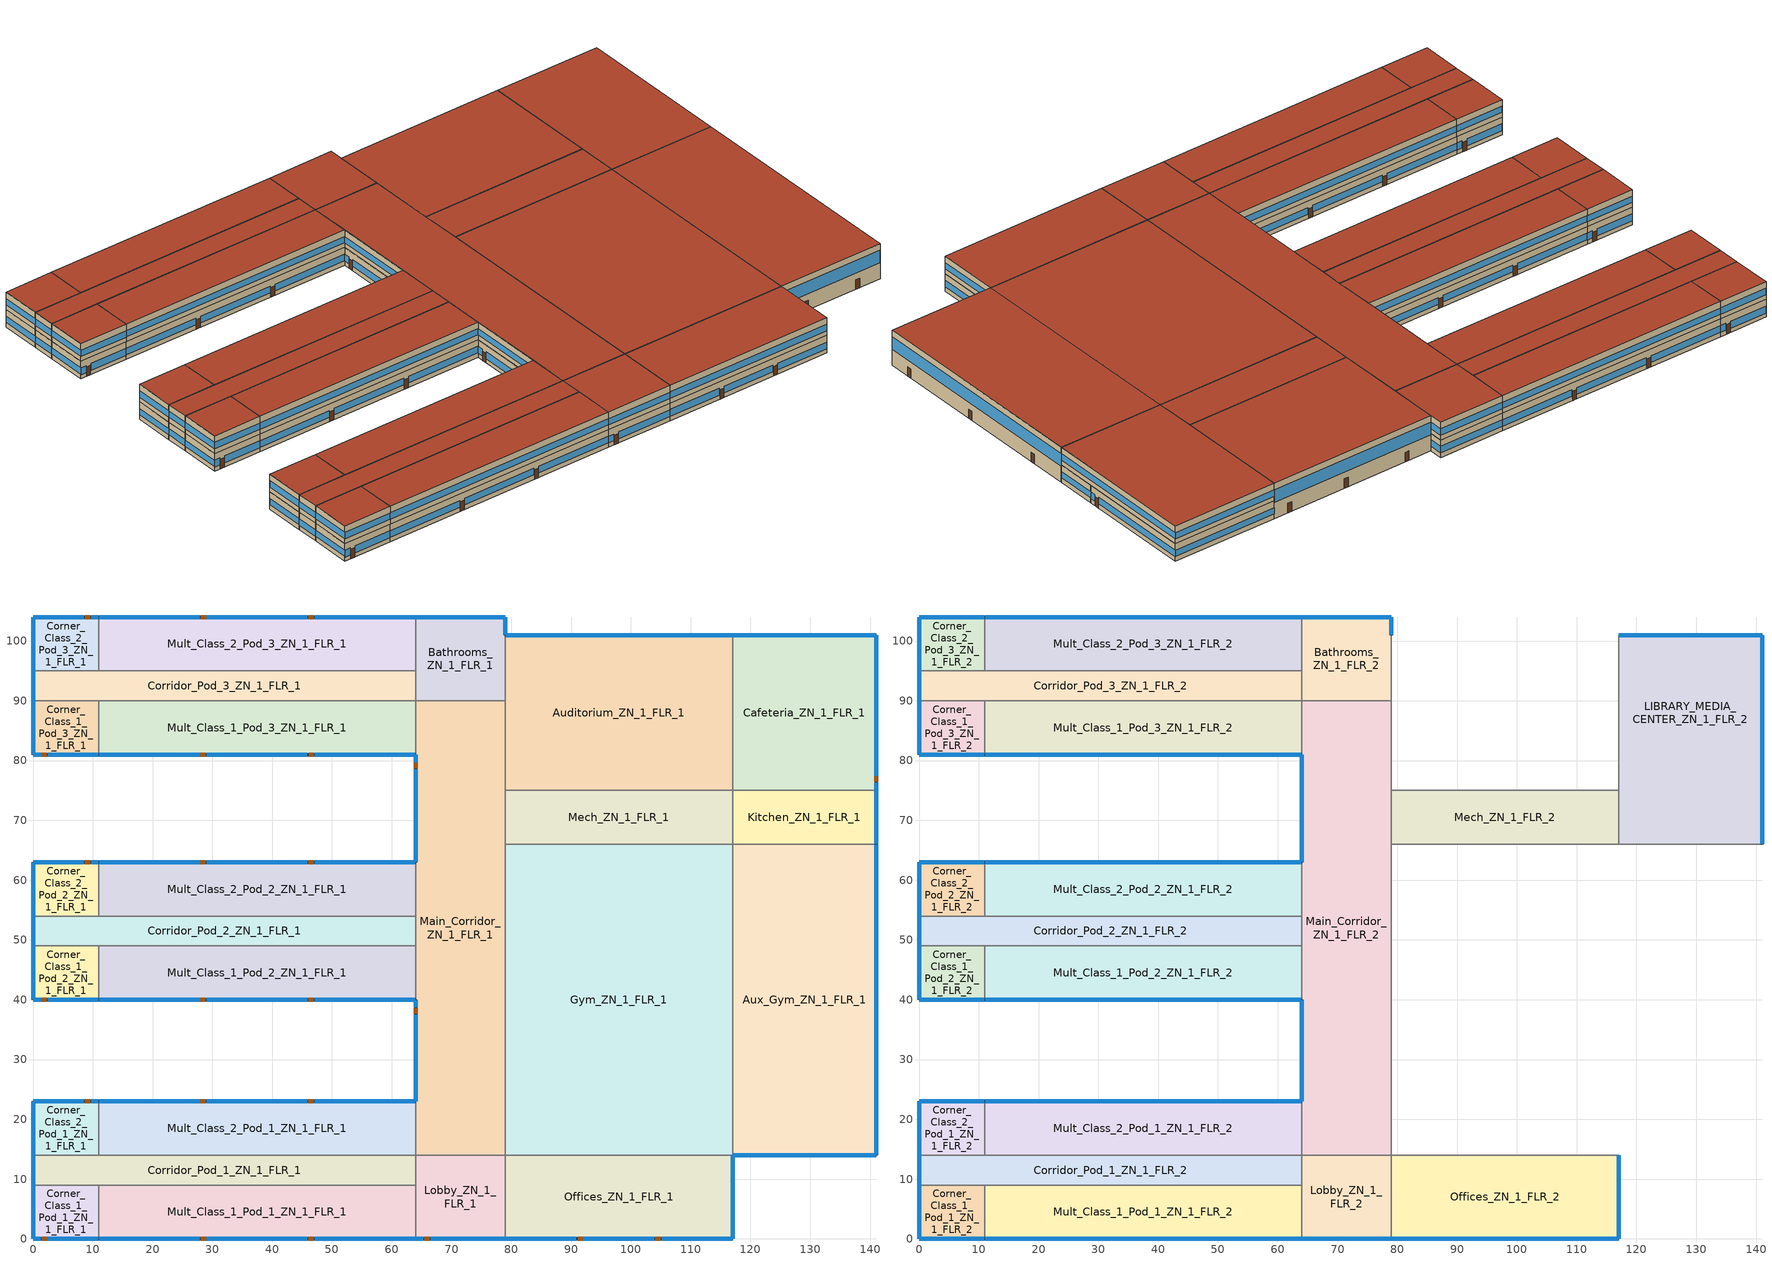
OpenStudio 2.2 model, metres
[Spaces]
Kitchen_ZN_1_FLR_1
 floor ground: 141,75 141,66 117,66 117,75 z0
 wall outside: 141,66 141,75 z0:4
 wall to Cafeteria_ZN_1_FLR_1: 141,75 117,75 z0:4
 wall to Aux_Gym_ZN_1_FLR_1: 117,66 141,66 z0:4
 wall to Mech_ZN_1_FLR_1: 117,75 117,66 z0:4
 window: 141,66.05 141,74.95 z1.1:2.52
Gym_ZN_1_FLR_1
 floor ground: 117,66 117,14 79,14 79,66 z0
 wall to Aux_Gym_ZN_1_FLR_1: 117,14 117,66 z4:8; 117,14 117,66 z0:4
 wall to Main_Corridor_ZN_1_FLR_1: 79,66 79,14 z0:4
 wall to Offices_ZN_1_FLR_1: 79,14 117,14 z0:4
 wall to Offices_ZN_1_FLR_2: 79,14 117,14 z4:8
 wall to Mech_ZN_1_FLR_2: 117,66 79,66 z4:8
 wall to Mech_ZN_1_FLR_1: 117,66 79,66 z0:4
 wall to Main_Corridor_ZN_1_FLR_2: 79,66 79,14 z4:8
 roof outside: 117,14 117,66 79,66 79,14 z8
Offices_ZN_1_FLR_1
 floor ground: 117,14 117,0 79,0 79,14 z0
 wall outside: 79,0 117,0 117,14 z0:4
 wall to Lobby_ZN_1_FLR_1: 79,14 79,0 z0:4
 window: 79.05,0 90.87,0 / 92.09,0 103.91,0 / 105.13,0 116.95,0 z1:2.5; 117,0.05 117,13.95 z1.1:2.51
 door: 91.08,0 91.99,0 / 104.08,0 104.99,0 z0:2.13
Auditorium_ZN_1_FLR_1
 floor ground: 117,101 117,75 79,75 79,101 z0
 wall outside: 117,101 79,101 z0:8
 wall to LIBRARY_MEDIA_CENTER_ZN_1_FLR_2: 117,75 117,101 z4:8
 wall to Main_Corridor_ZN_1_FLR_1: 79,90 79,75 z0:4
 wall to Cafeteria_ZN_1_FLR_1: 117,75 117,101 z0:4
 wall to Bathrooms_ZN_1_FLR_2: 79,101 79,90 z4:8
 wall to Bathrooms_ZN_1_FLR_1: 79,101 79,90 z0:4
 wall to Main_Corridor_ZN_1_FLR_2: 79,90 79,75 z4:8
 wall to Mech_ZN_1_FLR_2: 79,75 117,75 z4:8
 wall to Mech_ZN_1_FLR_1: 79,75 117,75 z0:4
 window: 116.95,101 79.05,101 z3.7:6.5
 door: 113.7,101 112.78,101 / 100,101 99.09,101 / 85.25,101 84.33,101 z0:2.13
 roof outside: 117,75 117,101 79,101 79,75 z8
Mult_Class_2_Pod_2_ZN_1_FLR_1
 floor ground: 64,63 64,54 11,54 11,63 z0
 wall outside: 64,63 11,63 z0:4
 wall to Corner_Class_2_Pod_2_ZN_1_FLR_1: 11,63 11,54 z0:4
 wall to Corridor_Pod_2_ZN_1_FLR_1: 11,54 64,54 z0:4
 wall to Main_Corridor_ZN_1_FLR_1: 64,54 64,63 z0:4
 window: 63.95,63 47.13,63 / 45.91,63 29.09,63 / 27.87,63 11.05,63 z1.03:2.5
 door: 46.97,63 46.06,63 / 28.89,63 27.98,63 z0:2.13
Aux_Gym_ZN_1_FLR_1
 floor ground: 141,66 141,14 117,14 117,66 z0
 wall outside: 117,14 141,14 141,66 z0:8
 wall to LIBRARY_MEDIA_CENTER_ZN_1_FLR_2: 141,66 117,66 z4:8
 window: 141,14.05 141,65.95 z3.7:6.5; 117.05,14 140.95,14 z3.69:6.51
 door: 122.72,14 123.64,14 / 135.15,14 136.06,14 / 141,18.84 141,19.75 / 141,37.53 141,38.44 / 141,56.72 141,57.64 z0:2.13
 roof outside: 141,14 141,66 117,66 117,14 z8
Cafeteria_ZN_1_FLR_1
 floor ground: 141,101 141,75 117,75 117,101 z0
 wall outside: 141,75 141,101 117,101 z0:4
 window: 141,75.05 141,76.27 / 141,77.49 141,100.95 z1.03:2.51; 140.95,101 117.05,101 z1.1:2.51
 door: 141,76.45 141,77.36 z0:2.13
Corner_Class_2_Pod_3_ZN_1_FLR_1
 floor ground: 11,104 11,95 0,95 0,104 z0
 wall outside: 11,104 0,104 0,95 z0:4
 wall to Corridor_Pod_3_ZN_1_FLR_1: 0,95 11,95 z0:4
 wall to Mult_Class_2_Pod_3_ZN_1_FLR_1: 11,95 11,104 z0:4
 window: 0,103.95 0,95.05 z1.1:2.52; 10.95,104 9.73,104 / 8.51,104 0.05,104 z0.92:2.51
 door: 9.55,104 8.64,104 z0:2.13
Mult_Class_1_Pod_1_ZN_1_FLR_1
 floor ground: 64,9 64,0 11,0 11,9 z0
 wall outside: 11,0 64,0 z0:4
 wall to Lobby_ZN_1_FLR_1: 64,0 64,9 z0:4
 wall to Corner_Class_1_Pod_1_ZN_1_FLR_1: 11,9 11,0 z0:4
 wall to Corridor_Pod_1_ZN_1_FLR_1: 64,9 11,9 z0:4
 window: 11.05,0 27.87,0 / 29.09,0 45.91,0 / 47.13,0 63.95,0 z1.03:2.5
 door: 28.05,0 28.96,0 / 46.08,0 46.99,0 z0:2.13
Corner_Class_1_Pod_1_ZN_1_FLR_1
 floor ground: 11,9 11,0 0,0 0,9 z0
 wall outside: 0,9 0,0 11,0 z0:4
 wall to Corridor_Pod_1_ZN_1_FLR_1: 11,9 0,9 z0:4
 window: 0.05,0 1.27,0 / 2.49,0 10.95,0 z0.92:2.51; 0,8.95 0,0.05 z1.1:2.52
 door: 1.46,0 2.37,0 z0:2.13
Corner_Class_1_Pod_2_ZN_1_FLR_1
 floor ground: 11,49 11,40 0,40 0,49 z0
 wall outside: 0,49 0,40 11,40 z0:4
 wall to Mult_Class_1_Pod_2_ZN_1_FLR_1: 11,40 11,49 z0:4
 wall to Corridor_Pod_2_ZN_1_FLR_1: 11,49 0,49 z0:4
 window: 0.05,40 1.27,40 / 2.49,40 10.95,40 z0.92:2.51; 0,48.95 0,40.05 z1.1:2.52
 door: 1.41,40 2.32,40 z0:2.13
Corridor_Pod_2_ZN_1_FLR_1
 floor ground: 64,54 64,49 0,49 0,54 z0
 wall outside: 0,54 0,49 z0:4
 wall to Corner_Class_2_Pod_2_ZN_1_FLR_1: 11,54 0,54 z0:4
 wall to Main_Corridor_ZN_1_FLR_1: 64,49 64,54 z0:4
 wall to Mult_Class_1_Pod_2_ZN_1_FLR_1: 11,49 64,49 z0:4
 window: 0,53.95 0,49.05 z1.1:2.53
Corridor_Pod_1_ZN_1_FLR_1
 floor ground: 64,14 64,9 0,9 0,14 z0
 wall outside: 0,14 0,9 z0:4
 wall to Mult_Class_2_Pod_1_ZN_1_FLR_1: 64,14 11,14 z0:4
 wall to Corner_Class_2_Pod_1_ZN_1_FLR_1: 11,14 0,14 z0:4
 wall to Lobby_ZN_1_FLR_1: 64,9 64,14 z0:4
 window: 0,13.95 0,9.05 z1.1:2.53
Main_Corridor_ZN_1_FLR_1
 floor ground: 79,90 79,14 64,14 64,90 z0
 wall outside: 64,81 64,63 / 64,40 64,23 z0:4
 wall to Mult_Class_2_Pod_1_ZN_1_FLR_1: 64,23 64,14 z0:4
 wall to Lobby_ZN_1_FLR_1: 64,14 79,14 z0:4
 wall to Mult_Class_1_Pod_3_ZN_1_FLR_1: 64,90 64,81 z0:4
 wall to Mech_ZN_1_FLR_1: 79,66 79,75 z0:4
 wall to Mult_Class_1_Pod_2_ZN_1_FLR_1: 64,49 64,40 z0:4
 wall to Bathrooms_ZN_1_FLR_1: 79,90 64,90 z0:4
 window: 64,80.95 64,79.73 / 64,78.51 64,63.05 z1:2.51; 64,39.95 64,38.73 / 64,37.51 64,23.05 z0.99:2.51
 door: 64,79.62 64,78.7 / 64,38.55 64,37.63 z0:2.13
Bathrooms_ZN_1_FLR_1
 floor ground: 79,104 79,90 64,90 64,104 z0
 wall outside: 79,101 79,104 64,104 z0:4
 wall to Corridor_Pod_3_ZN_1_FLR_1: 64,95 64,90 z0:4
 wall to Mult_Class_2_Pod_3_ZN_1_FLR_1: 64,104 64,95 z0:4
 window: 78.95,104 64.05,104 z1.1:2.51; 79,101.05 79,103.95 z1.1:2.55
Corridor_Pod_3_ZN_1_FLR_1
 floor ground: 64,95 64,90 0,90 0,95 z0
 wall outside: 0,95 0,90 z0:4
 wall to Mult_Class_1_Pod_3_ZN_1_FLR_1: 11,90 64,90 z0:4
 wall to Corner_Class_1_Pod_3_ZN_1_FLR_1: 0,90 11,90 z0:4
 wall to Mult_Class_2_Pod_3_ZN_1_FLR_1: 64,95 11,95 z0:4
 window: 0,94.95 0,90.05 z1.1:2.53
Mult_Class_1_Pod_3_ZN_1_FLR_1
 floor ground: 64,90 64,81 11,81 11,90 z0
 wall outside: 11,81 64,81 z0:4
 wall to Corner_Class_1_Pod_3_ZN_1_FLR_1: 11,90 11,81 z0:4
 window: 11.05,81 27.87,81 / 29.09,81 45.91,81 / 47.13,81 63.95,81 z1.03:2.5
 door: 28.01,81 28.93,81 / 46.08,81 47,81 z0:2.13
Mult_Class_2_Pod_1_ZN_1_FLR_1
 floor ground: 64,23 64,14 11,14 11,23 z0
 wall outside: 64,23 11,23 z0:4
 wall to Corner_Class_2_Pod_1_ZN_1_FLR_1: 11,23 11,14 z0:4
 window: 63.95,23 47.13,23 / 45.91,23 29.09,23 / 27.87,23 11.05,23 z1.03:2.5
 door: 46.93,23 46.01,23 / 28.91,23 28,23 z0:2.13
Lobby_ZN_1_FLR_1
 floor ground: 79,14 79,0 64,0 64,14 z0
 wall outside: 64,0 79,0 z0:4
 window: 64.05,0 65.27,0 / 66.49,0 78.95,0 z0.97:2.51
 door: 65.43,0 66.35,0 z0:2.13
Mult_Class_2_Pod_3_ZN_1_FLR_1
 floor ground: 64,104 64,95 11,95 11,104 z0
 wall outside: 64,104 11,104 z0:4
 window: 63.95,104 47.13,104 / 45.91,104 29.09,104 / 27.87,104 11.05,104 z1.03:2.5
 door: 46.96,104 46.05,104 / 28.94,104 28.02,104 z0:2.13
Corner_Class_2_Pod_2_ZN_1_FLR_1
 floor ground: 11,63 11,54 0,54 0,63 z0
 wall outside: 11,63 0,63 0,54 z0:4
 window: 10.95,63 9.73,63 / 8.51,63 0.05,63 z0.92:2.51; 0,62.95 0,54.05 z1.1:2.52
 door: 9.57,63 8.65,63 z0:2.13
Corner_Class_2_Pod_1_ZN_1_FLR_1
 floor ground: 11,23 11,14 0,14 0,23 z0
 wall outside: 11,23 0,23 0,14 z0:4
 window: 0,22.95 0,14.05 z1.1:2.52; 10.95,23 9.73,23 / 8.51,23 0.05,23 z0.92:2.51
 door: 9.53,23 8.62,23 z0:2.13
Mech_ZN_1_FLR_1
 floor ground: 117,75 117,66 79,66 79,75 z0
Corner_Class_1_Pod_3_ZN_1_FLR_1
 floor ground: 11,90 11,81 0,81 0,90 z0
 wall outside: 0,90 0,81 11,81 z0:4
 window: 0.05,81 1.27,81 / 2.49,81 10.95,81 z0.92:2.51; 0,89.95 0,81.05 z1.1:2.52
 door: 1.4,81 2.31,81 z0:2.13
Mult_Class_1_Pod_2_ZN_1_FLR_1
 floor ground: 64,49 64,40 11,40 11,49 z0
 wall outside: 11,40 64,40 z0:4
 window: 11.05,40 27.87,40 / 29.09,40 45.91,40 / 47.13,40 63.95,40 z1.03:2.5
 door: 28,40 28.92,40 / 46.06,40 46.97,40 z0:2.13
Bathrooms_ZN_1_FLR_2
 floor to Bathrooms_ZN_1_FLR_1: 79,104 79,90 64,90 64,104 z4
 wall outside: 79,101 79,104 64,104 z4:8
 wall to Mult_Class_2_Pod_3_ZN_1_FLR_2: 64,104 64,95 z4:8
 wall to Corridor_Pod_3_ZN_1_FLR_2: 64,95 64,90 z4:8
 wall to Main_Corridor_ZN_1_FLR_2: 64,90 79,90 z4:8
 window: 78.95,104 64.05,104 z5.1:6.51; 79,101.05 79,103.95 z5.1:6.55
 roof outside: 79,90 79,104 64,104 64,90 z8
Corner_Class_2_Pod_3_ZN_1_FLR_2
 floor to Corner_Class_2_Pod_3_ZN_1_FLR_1: 11,104 11,95 0,95 0,104 z4
 wall outside: 11,104 0,104 0,95 z4:8
 wall to Corridor_Pod_3_ZN_1_FLR_2: 0,95 11,95 z4:8
 wall to Mult_Class_2_Pod_3_ZN_1_FLR_2: 11,95 11,104 z4:8
 window: 0,103.95 0,95.05 z5.1:6.52; 10.95,104 0.05,104 z5.1:6.51
 roof outside: 11,95 11,104 0,104 0,95 z8
Corridor_Pod_1_ZN_1_FLR_2
 floor to Corridor_Pod_1_ZN_1_FLR_1: 64,14 64,9 0,9 0,14 z4
 wall outside: 0,14 0,9 z4:8
 wall to Corner_Class_1_Pod_1_ZN_1_FLR_2: 0,9 11,9 z4:8
 wall to Mult_Class_1_Pod_1_ZN_1_FLR_2: 11,9 64,9 z4:8
 wall to Corner_Class_2_Pod_1_ZN_1_FLR_2: 11,14 0,14 z4:8
 wall to Lobby_ZN_1_FLR_2: 64,9 64,14 z4:8
 wall to Mult_Class_2_Pod_1_ZN_1_FLR_2: 64,14 11,14 z4:8
 window: 0,13.95 0,9.05 z5.1:6.53
 roof outside: 64,9 64,14 0,14 0,9 z8
Corner_Class_1_Pod_3_ZN_1_FLR_2
 floor to Corner_Class_1_Pod_3_ZN_1_FLR_1: 11,90 11,81 0,81 0,90 z4
 wall outside: 0,90 0,81 11,81 z4:8
 wall to Mult_Class_1_Pod_3_ZN_1_FLR_2: 11,81 11,90 z4:8
 wall to Corridor_Pod_3_ZN_1_FLR_2: 11,90 0,90 z4:8
 window: 0.05,81 10.95,81 z5.1:6.51; 0,89.95 0,81.05 z5.1:6.52
 roof outside: 11,81 11,90 0,90 0,81 z8
Corner_Class_2_Pod_1_ZN_1_FLR_2
 floor to Corner_Class_2_Pod_1_ZN_1_FLR_1: 11,23 11,14 0,14 0,23 z4
 wall outside: 11,23 0,23 0,14 z4:8
 wall to Mult_Class_2_Pod_1_ZN_1_FLR_2: 11,14 11,23 z4:8
 window: 0,22.95 0,14.05 z5.1:6.52; 10.95,23 0.05,23 z5.1:6.51
 roof outside: 11,14 11,23 0,23 0,14 z8
Offices_ZN_1_FLR_2
 floor to Offices_ZN_1_FLR_1: 117,14 117,0 79,0 79,14 z4
 wall outside: 79,0 117,0 117,14 z4:8
 wall to Lobby_ZN_1_FLR_2: 79,14 79,0 z4:8
 window: 79.05,0 116.95,0 z5.1:6.5; 117,0.05 117,13.95 z5.1:6.51
 roof outside: 117,0 117,14 79,14 79,0 z8
Mult_Class_2_Pod_2_ZN_1_FLR_2
 floor to Mult_Class_2_Pod_2_ZN_1_FLR_1: 64,63 64,54 11,54 11,63 z4
 wall outside: 64,63 11,63 z4:8
 wall to Corridor_Pod_2_ZN_1_FLR_2: 11,54 64,54 z4:8
 wall to Main_Corridor_ZN_1_FLR_2: 64,54 64,63 z4:8
 wall to Corner_Class_2_Pod_2_ZN_1_FLR_2: 11,63 11,54 z4:8
 window: 63.95,63 11.05,63 z5.1:6.5
 roof outside: 64,54 64,63 11,63 11,54 z8
Mech_ZN_1_FLR_2
 floor to Mech_ZN_1_FLR_1: 117,75 117,66 79,66 79,75 z4
 wall to Main_Corridor_ZN_1_FLR_2: 79,75 79,66 z4:8
 wall to LIBRARY_MEDIA_CENTER_ZN_1_FLR_2: 117,66 117,75 z4:8
 roof outside: 117,66 117,75 79,75 79,66 z8
Corner_Class_1_Pod_1_ZN_1_FLR_2
 floor to Corner_Class_1_Pod_1_ZN_1_FLR_1: 11,9 11,0 0,0 0,9 z4
 wall outside: 0,9 0,0 11,0 z4:8
 wall to Mult_Class_1_Pod_1_ZN_1_FLR_2: 11,0 11,9 z4:8
 window: 0.05,0 10.95,0 z5.1:6.51; 0,8.95 0,0.05 z5.1:6.52
 roof outside: 11,0 11,9 0,9 0,0 z8
LIBRARY_MEDIA_CENTER_ZN_1_FLR_2
 floor to Kitchen_ZN_1_FLR_1: 141,75 141,66 117,66 117,75 z4
 floor to Cafeteria_ZN_1_FLR_1: 141,101 141,75 117,75 117,101 z4
 wall outside: 141,66 141,101 117,101 z4:8
 window: 141,66.05 141,100.95 z5.1:6.5; 140.95,101 117.05,101 z5.1:6.51
 roof outside: 141,66 141,101 117,101 117,66 z8
Corridor_Pod_3_ZN_1_FLR_2
 floor to Corridor_Pod_3_ZN_1_FLR_1: 64,95 64,90 0,90 0,95 z4
 wall outside: 0,95 0,90 z4:8
 wall to Mult_Class_2_Pod_3_ZN_1_FLR_2: 64,95 11,95 z4:8
 wall to Mult_Class_1_Pod_3_ZN_1_FLR_2: 11,90 64,90 z4:8
 window: 0,94.95 0,90.05 z5.1:6.53
 roof outside: 64,90 64,95 0,95 0,90 z8
Corner_Class_1_Pod_2_ZN_1_FLR_2
 floor to Corner_Class_1_Pod_2_ZN_1_FLR_1: 11,49 11,40 0,40 0,49 z4
 wall outside: 0,49 0,40 11,40 z4:8
 wall to Corridor_Pod_2_ZN_1_FLR_2: 11,49 0,49 z4:8
 wall to Mult_Class_1_Pod_2_ZN_1_FLR_2: 11,40 11,49 z4:8
 window: 0,48.95 0,40.05 z5.1:6.52; 0.05,40 10.95,40 z5.1:6.51
 roof outside: 11,40 11,49 0,49 0,40 z8
Corridor_Pod_2_ZN_1_FLR_2
 floor to Corridor_Pod_2_ZN_1_FLR_1: 64,54 64,49 0,49 0,54 z4
 wall outside: 0,54 0,49 z4:8
 wall to Mult_Class_1_Pod_2_ZN_1_FLR_2: 11,49 64,49 z4:8
 wall to Main_Corridor_ZN_1_FLR_2: 64,49 64,54 z4:8
 wall to Corner_Class_2_Pod_2_ZN_1_FLR_2: 11,54 0,54 z4:8
 window: 0,53.95 0,49.05 z5.1:6.53
 roof outside: 64,49 64,54 0,54 0,49 z8
Main_Corridor_ZN_1_FLR_2
 floor to Main_Corridor_ZN_1_FLR_1: 79,90 79,14 64,14 64,90 z4
 wall outside: 64,81 64,63 / 64,40 64,23 z4:8
 wall to Mult_Class_1_Pod_2_ZN_1_FLR_2: 64,49 64,40 z4:8
 wall to Mult_Class_2_Pod_1_ZN_1_FLR_2: 64,23 64,14 z4:8
 wall to Mult_Class_1_Pod_3_ZN_1_FLR_2: 64,90 64,81 z4:8
 wall to Lobby_ZN_1_FLR_2: 64,14 79,14 z4:8
 window: 64,39.95 64,23.05 / 64,80.95 64,63.05 z5.1:6.51
 roof outside: 79,14 79,90 64,90 64,14 z8
Mult_Class_2_Pod_1_ZN_1_FLR_2
 floor to Mult_Class_2_Pod_1_ZN_1_FLR_1: 64,23 64,14 11,14 11,23 z4
 wall outside: 64,23 11,23 z4:8
 window: 63.95,23 11.05,23 z5.1:6.5
 roof outside: 64,14 64,23 11,23 11,14 z8
Mult_Class_1_Pod_1_ZN_1_FLR_2
 floor to Mult_Class_1_Pod_1_ZN_1_FLR_1: 64,9 64,0 11,0 11,9 z4
 wall outside: 11,0 64,0 z4:8
 wall to Lobby_ZN_1_FLR_2: 64,0 64,9 z4:8
 window: 11.05,0 63.95,0 z5.1:6.5
 roof outside: 64,0 64,9 11,9 11,0 z8
Mult_Class_1_Pod_2_ZN_1_FLR_2
 floor to Mult_Class_1_Pod_2_ZN_1_FLR_1: 64,49 64,40 11,40 11,49 z4
 wall outside: 11,40 64,40 z4:8
 window: 11.05,40 63.95,40 z5.1:6.5
 roof outside: 64,40 64,49 11,49 11,40 z8
Mult_Class_1_Pod_3_ZN_1_FLR_2
 floor to Mult_Class_1_Pod_3_ZN_1_FLR_1: 64,90 64,81 11,81 11,90 z4
 wall outside: 11,81 64,81 z4:8
 window: 11.05,81 63.95,81 z5.1:6.5
 roof outside: 64,81 64,90 11,90 11,81 z8
Corner_Class_2_Pod_2_ZN_1_FLR_2
 floor to Corner_Class_2_Pod_2_ZN_1_FLR_1: 11,63 11,54 0,54 0,63 z4
 wall outside: 11,63 0,63 0,54 z4:8
 window: 0,62.95 0,54.05 z5.1:6.52; 10.95,63 0.05,63 z5.1:6.51
 roof outside: 11,54 11,63 0,63 0,54 z8
Mult_Class_2_Pod_3_ZN_1_FLR_2
 floor to Mult_Class_2_Pod_3_ZN_1_FLR_1: 64,104 64,95 11,95 11,104 z4
 wall outside: 64,104 11,104 z4:8
 window: 63.95,104 11.05,104 z5.1:6.5
 roof outside: 64,95 64,104 11,104 11,95 z8
Lobby_ZN_1_FLR_2
 floor to Lobby_ZN_1_FLR_1: 79,14 79,0 64,0 64,14 z4
 wall outside: 64,0 79,0 z4:8
 window: 64.05,0 78.95,0 z5.1:6.51
 roof outside: 79,0 79,14 64,14 64,0 z8
[Site]
Chicago Ohare Intl Ap_IL_USA Design_Conditions: Latitude {deg}=41.98; Longitude {deg}=-87.92; Time Zone {hr}=-6; Elevation {m}=201; Terrain=City
[Building]
DOE Prototype SecondarySchool: North Axis {deg}=0; Standards Number of Stories=2; Standards Number of Above Ground Stories=2; Standards Building Type=SecondarySchool
[ClimateZones]
Climate Zone Institution Name 1=ASHRAE; Climate Zone Document Name 1=ANSI/ASHRAE Standard 169; Climate Zone Document Year 1=2006; Climate Zone Institution Name 2=CEC; Climate Zone Document Name 2=California Climate Zone Descriptions; Climate Zone Document Year 2=1995
[Space] Part of Total Floor Area=Yes
Name | Space Type | Building Story | Thermal Zone
Bathrooms_ZN_1_FLR_2 | SecondarySchool Restroom | Building Story 2 | TZ-Bathrooms_ZN_1_FLR_2
Corner_Class_2_Pod_3_ZN_1_FLR_2 | SecondarySchool Classroom | Building Story 2 | TZ-Corner_Class_2_Pod_3_ZN_1_FLR_2
Kitchen_ZN_1_FLR_1 | SecondarySchool Kitchen | Building Story 1 | TZ-Kitchen_ZN_1_FLR_1
Corner_Class_1_Pod_2_ZN_1_FLR_1 | SecondarySchool Classroom | Building Story 1 | TZ-Corner_Class_1_Pod_2_ZN_1_FLR_1
Gym_ZN_1_FLR_1 | SecondarySchool Gym | Building Story 1 | TZ-Gym_ZN_1_FLR_1
Offices_ZN_1_FLR_1 | SecondarySchool Office | Building Story 1 | TZ-Offices_ZN_1_FLR_1
Corridor_Pod_1_ZN_1_FLR_2 | SecondarySchool Corridor | Building Story 2 | TZ-Corridor_Pod_1_ZN_1_FLR_2
Auditorium_ZN_1_FLR_1 | SecondarySchool Auditorium | Building Story 1 | TZ-Auditorium_ZN_1_FLR_1
LIBRARY_MEDIA_CENTER_ZN_1_FLR_2 | SecondarySchool Library | Building Story 2 | TZ-LIBRARY_MEDIA_CENTER_ZN_1_FLR_2
Mult_Class_2_Pod_2_ZN_1_FLR_1 | SecondarySchool Classroom | Building Story 1 | TZ-Mult_Class_2_Pod_2_ZN_1_FLR_1
Aux_Gym_ZN_1_FLR_1 | SecondarySchool Gym | Building Story 1 | TZ-Aux_Gym_ZN_1_FLR_1
Mult_Class_1_Pod_2_ZN_1_FLR_1 | SecondarySchool Classroom | Building Story 1 | TZ-Mult_Class_1_Pod_2_ZN_1_FLR_1
Mult_Class_1_Pod_3_ZN_1_FLR_2 | SecondarySchool ComputerRoom | Building Story 2 | TZ-Mult_Class_1_Pod_3_ZN_1_FLR_2
Corner_Class_1_Pod_3_ZN_1_FLR_2 | SecondarySchool Classroom | Building Story 2 | TZ-Corner_Class_1_Pod_3_ZN_1_FLR_2
Mult_Class_2_Pod_1_ZN_1_FLR_1 | SecondarySchool Classroom | Building Story 1 | TZ-Mult_Class_2_Pod_1_ZN_1_FLR_1
Corner_Class_2_Pod_1_ZN_1_FLR_2 | SecondarySchool Classroom | Building Story 2 | TZ-Corner_Class_2_Pod_1_ZN_1_FLR_2
Cafeteria_ZN_1_FLR_1 | SecondarySchool Cafeteria | Building Story 1 | TZ-Cafeteria_ZN_1_FLR_1
Offices_ZN_1_FLR_2 | SecondarySchool Office | Building Story 2 | TZ-Offices_ZN_1_FLR_2
Mult_Class_1_Pod_3_ZN_1_FLR_1 | SecondarySchool Classroom | Building Story 1 | TZ-Mult_Class_1_Pod_3_ZN_1_FLR_1
Mult_Class_1_Pod_1_ZN_1_FLR_1 | SecondarySchool Classroom | Building Story 1 | TZ-Mult_Class_1_Pod_1_ZN_1_FLR_1
Mech_ZN_1_FLR_1 | SecondarySchool Mechanical | Building Story 1 | TZ-Mech_ZN_1_FLR_1
Corridor_Pod_1_ZN_1_FLR_1 | SecondarySchool Corridor | Building Story 1 | TZ-Corridor_Pod_1_ZN_1_FLR_1
Corner_Class_2_Pod_3_ZN_1_FLR_1 | SecondarySchool Classroom | Building Story 1 | TZ-Corner_Class_2_Pod_3_ZN_1_FLR_1
Mult_Class_2_Pod_3_ZN_1_FLR_2 | SecondarySchool ComputerRoom | Building Story 2 | TZ-Mult_Class_2_Pod_3_ZN_1_FLR_2
Corridor_Pod_2_ZN_1_FLR_2 | SecondarySchool Corridor | Building Story 2 | TZ-Corridor_Pod_2_ZN_1_FLR_2
Mult_Class_2_Pod_2_ZN_1_FLR_2 | SecondarySchool Classroom | Building Story 2 | TZ-Mult_Class_2_Pod_2_ZN_1_FLR_2
Mech_ZN_1_FLR_2 | SecondarySchool Mechanical | Building Story 2 | TZ-Mech_ZN_1_FLR_2
Corner_Class_1_Pod_1_ZN_1_FLR_1 | SecondarySchool Classroom | Building Story 1 | TZ-Corner_Class_1_Pod_1_ZN_1_FLR_1
Corner_Class_1_Pod_1_ZN_1_FLR_2 | SecondarySchool Classroom | Building Story 2 | TZ-Corner_Class_1_Pod_1_ZN_1_FLR_2
Corridor_Pod_3_ZN_1_FLR_1 | SecondarySchool Corridor | Building Story 1 | TZ-Corridor_Pod_3_ZN_1_FLR_1
Corridor_Pod_3_ZN_1_FLR_2 | SecondarySchool Corridor | Building Story 2 | TZ-Corridor_Pod_3_ZN_1_FLR_2
Mult_Class_2_Pod_1_ZN_1_FLR_2 | SecondarySchool Classroom | Building Story 2 | TZ-Mult_Class_2_Pod_1_ZN_1_FLR_2
Corridor_Pod_2_ZN_1_FLR_1 | SecondarySchool Corridor | Building Story 1 | TZ-Corridor_Pod_2_ZN_1_FLR_1
Corner_Class_2_Pod_1_ZN_1_FLR_1 | SecondarySchool Classroom | Building Story 1 | TZ-Corner_Class_2_Pod_1_ZN_1_FLR_1
Main_Corridor_ZN_1_FLR_1 | SecondarySchool Corridor | Building Story 1 | TZ-Main_Corridor_ZN_1_FLR_1
Corner_Class_1_Pod_2_ZN_1_FLR_2 | SecondarySchool Classroom | Building Story 2 | TZ-Corner_Class_1_Pod_2_ZN_1_FLR_2
Bathrooms_ZN_1_FLR_1 | SecondarySchool Restroom | Building Story 1 | TZ-Bathrooms_ZN_1_FLR_1
Corner_Class_2_Pod_2_ZN_1_FLR_2 | SecondarySchool Classroom | Building Story 2 | TZ-Corner_Class_2_Pod_2_ZN_1_FLR_2
Corner_Class_1_Pod_3_ZN_1_FLR_1 | SecondarySchool Classroom | Building Story 1 | TZ-Corner_Class_1_Pod_3_ZN_1_FLR_1
Mult_Class_1_Pod_1_ZN_1_FLR_2 | SecondarySchool Classroom | Building Story 2 | TZ-Mult_Class_1_Pod_1_ZN_1_FLR_2
Main_Corridor_ZN_1_FLR_2 | SecondarySchool Corridor | Building Story 2 | TZ-Main_Corridor_ZN_1_FLR_2
Lobby_ZN_1_FLR_2 | SecondarySchool Lobby | Building Story 2 | TZ-Lobby_ZN_1_FLR_2
Lobby_ZN_1_FLR_1 | SecondarySchool Lobby | Building Story 1 | TZ-Lobby_ZN_1_FLR_1
Mult_Class_1_Pod_2_ZN_1_FLR_2 | SecondarySchool Classroom | Building Story 2 | TZ-Mult_Class_1_Pod_2_ZN_1_FLR_2
Mult_Class_2_Pod_3_ZN_1_FLR_1 | SecondarySchool Classroom | Building Story 1 | TZ-Mult_Class_2_Pod_3_ZN_1_FLR_1
Corner_Class_2_Pod_2_ZN_1_FLR_1 | SecondarySchool Classroom | Building Story 1 | TZ-Corner_Class_2_Pod_2_ZN_1_FLR_1
[BuildingStory]
Name | Nominal Z Coordinate {m}
Building Story 1 | 0
Building Story 2 | 4
[ThermalZone] Use Ideal Air Loads=No
TZ-Offices_ZN_1_FLR_1; TZ-Mult_Class_2_Pod_2_ZN_1_FLR_2; TZ-Corridor_Pod_1_ZN_1_FLR_1; TZ-Lobby_ZN_1_FLR_2; TZ-Corridor_Pod_3_ZN_1_FLR_2; TZ-Mult_Class_2_Pod_3_ZN_1_FLR_1; TZ-Corner_Class_2_Pod_1_ZN_1_FLR_1; TZ-Main_Corridor_ZN_1_FLR_2; TZ-Mult_Class_2_Pod_1_ZN_1_FLR_2; TZ-Corner_Class_1_Pod_1_ZN_1_FLR_1; TZ-Main_Corridor_ZN_1_FLR_1; TZ-Lobby_ZN_1_FLR_1; TZ-Mech_ZN_1_FLR_2; TZ-Cafeteria_ZN_1_FLR_1; TZ-Corridor_Pod_3_ZN_1_FLR_1; TZ-Corner_Class_2_Pod_1_ZN_1_FLR_2; TZ-Kitchen_ZN_1_FLR_1; TZ-Gym_ZN_1_FLR_1; TZ-Offices_ZN_1_FLR_2; TZ-Corner_Class_1_Pod_2_ZN_1_FLR_2; TZ-Mult_Class_1_Pod_1_ZN_1_FLR_2; TZ-Corner_Class_2_Pod_2_ZN_1_FLR_2; TZ-Mult_Class_2_Pod_2_ZN_1_FLR_1; TZ-Mult_Class_2_Pod_3_ZN_1_FLR_2; TZ-Bathrooms_ZN_1_FLR_2; TZ-Aux_Gym_ZN_1_FLR_1; TZ-LIBRARY_MEDIA_CENTER_ZN_1_FLR_2; TZ-Corridor_Pod_1_ZN_1_FLR_2; TZ-Auditorium_ZN_1_FLR_1; TZ-Corridor_Pod_2_ZN_1_FLR_1; TZ-Corner_Class_1_Pod_3_ZN_1_FLR_1; TZ-Mech_ZN_1_FLR_1; TZ-Mult_Class_1_Pod_1_ZN_1_FLR_1; TZ-Mult_Class_1_Pod_2_ZN_1_FLR_2; TZ-Corridor_Pod_2_ZN_1_FLR_2; TZ-Mult_Class_1_Pod_2_ZN_1_FLR_1; TZ-Mult_Class_2_Pod_1_ZN_1_FLR_1; TZ-Bathrooms_ZN_1_FLR_1; TZ-Mult_Class_1_Pod_3_ZN_1_FLR_1; TZ-Corner_Class_1_Pod_1_ZN_1_FLR_2; TZ-Corner_Class_1_Pod_2_ZN_1_FLR_1; TZ-Corner_Class_2_Pod_2_ZN_1_FLR_1; TZ-Corner_Class_1_Pod_3_ZN_1_FLR_2; TZ-Mult_Class_1_Pod_3_ZN_1_FLR_2; TZ-Corner_Class_2_Pod_3_ZN_1_FLR_1; TZ-Corner_Class_2_Pod_3_ZN_1_FLR_2
[Sizing:Zone] Zone Cooling Design Supply Air Temperature Input Method=SupplyAirTemperature; Zone Cooling Design Supply Air Temperature {C}=14; Zone Cooling Design Supply Air Temperature Difference {deltaC}=11.11; Zone Heating Design Supply Air Temperature Input Method=SupplyAirTemperature; Zone Heating Design Supply Air Temperature {C}=40; Zone Heating Design Supply Air Temperature Difference {deltaC}=11.11; Zone Cooling Design Supply Air Humidity Ratio {kg-H2O/kg-air}=0.0085; Zone Heating Design Supply Air Humidity Ratio {kg-H2O/kg-air}=0.008; Cooling Design Air Flow Method=DesignDay; Heating Design Air Flow Method=DesignDay; Account for Dedicated Outdoor Air System=No; Dedicated Outdoor Air System Control Strategy=NeutralSupplyAir; Dedicated Outdoor Air Low Setpoint Temperature for Design {C}=autosize; Dedicated Outdoor Air High Setpoint Temperature for Design {C}=autosize
TZ-Offices_ZN_1_FLR_1; TZ-Mult_Class_2_Pod_2_ZN_1_FLR_2; TZ-Corridor_Pod_1_ZN_1_FLR_1; TZ-Lobby_ZN_1_FLR_2; TZ-Corridor_Pod_3_ZN_1_FLR_2; TZ-Mult_Class_2_Pod_3_ZN_1_FLR_1; TZ-Corner_Class_2_Pod_1_ZN_1_FLR_1; TZ-Main_Corridor_ZN_1_FLR_2; TZ-Mult_Class_2_Pod_1_ZN_1_FLR_2; TZ-Corner_Class_1_Pod_1_ZN_1_FLR_1; TZ-Main_Corridor_ZN_1_FLR_1; TZ-Lobby_ZN_1_FLR_1; TZ-Mech_ZN_1_FLR_2; TZ-Cafeteria_ZN_1_FLR_1; TZ-Corridor_Pod_3_ZN_1_FLR_1; TZ-Corner_Class_2_Pod_1_ZN_1_FLR_2; TZ-Kitchen_ZN_1_FLR_1; TZ-Gym_ZN_1_FLR_1; TZ-Offices_ZN_1_FLR_2; TZ-Corner_Class_1_Pod_2_ZN_1_FLR_2; TZ-Mult_Class_1_Pod_1_ZN_1_FLR_2; TZ-Corner_Class_2_Pod_2_ZN_1_FLR_2; TZ-Mult_Class_2_Pod_2_ZN_1_FLR_1; TZ-Mult_Class_2_Pod_3_ZN_1_FLR_2; TZ-Bathrooms_ZN_1_FLR_2; TZ-Aux_Gym_ZN_1_FLR_1; TZ-LIBRARY_MEDIA_CENTER_ZN_1_FLR_2; TZ-Corridor_Pod_1_ZN_1_FLR_2; TZ-Auditorium_ZN_1_FLR_1; TZ-Corridor_Pod_2_ZN_1_FLR_1; TZ-Corner_Class_1_Pod_3_ZN_1_FLR_1; TZ-Mech_ZN_1_FLR_1; TZ-Mult_Class_1_Pod_1_ZN_1_FLR_1; TZ-Mult_Class_1_Pod_2_ZN_1_FLR_2; TZ-Corridor_Pod_2_ZN_1_FLR_2; TZ-Mult_Class_1_Pod_2_ZN_1_FLR_1; TZ-Mult_Class_2_Pod_1_ZN_1_FLR_1; TZ-Bathrooms_ZN_1_FLR_1; TZ-Mult_Class_1_Pod_3_ZN_1_FLR_1; TZ-Corner_Class_1_Pod_1_ZN_1_FLR_2; TZ-Corner_Class_1_Pod_2_ZN_1_FLR_1; TZ-Corner_Class_2_Pod_2_ZN_1_FLR_1; TZ-Corner_Class_1_Pod_3_ZN_1_FLR_2; TZ-Mult_Class_1_Pod_3_ZN_1_FLR_2; TZ-Corner_Class_2_Pod_3_ZN_1_FLR_1; TZ-Corner_Class_2_Pod_3_ZN_1_FLR_2
[SpaceType] Standards Building Type=SecondarySchool
Name | Standards Space Type
SecondarySchool Office | Office
SecondarySchool Lobby | Lobby
SecondarySchool Gym | Gym
SecondarySchool Mechanical | Mechanical
SecondarySchool Cafeteria | Cafeteria
SecondarySchool Kitchen | Kitchen
SecondarySchool Restroom | Restroom
SecondarySchool Auditorium | Auditorium
SecondarySchool Library | Library
SecondarySchool Corridor | Corridor
SecondarySchool Classroom | Classroom
SecondarySchool ComputerRoom | ComputerRoom
